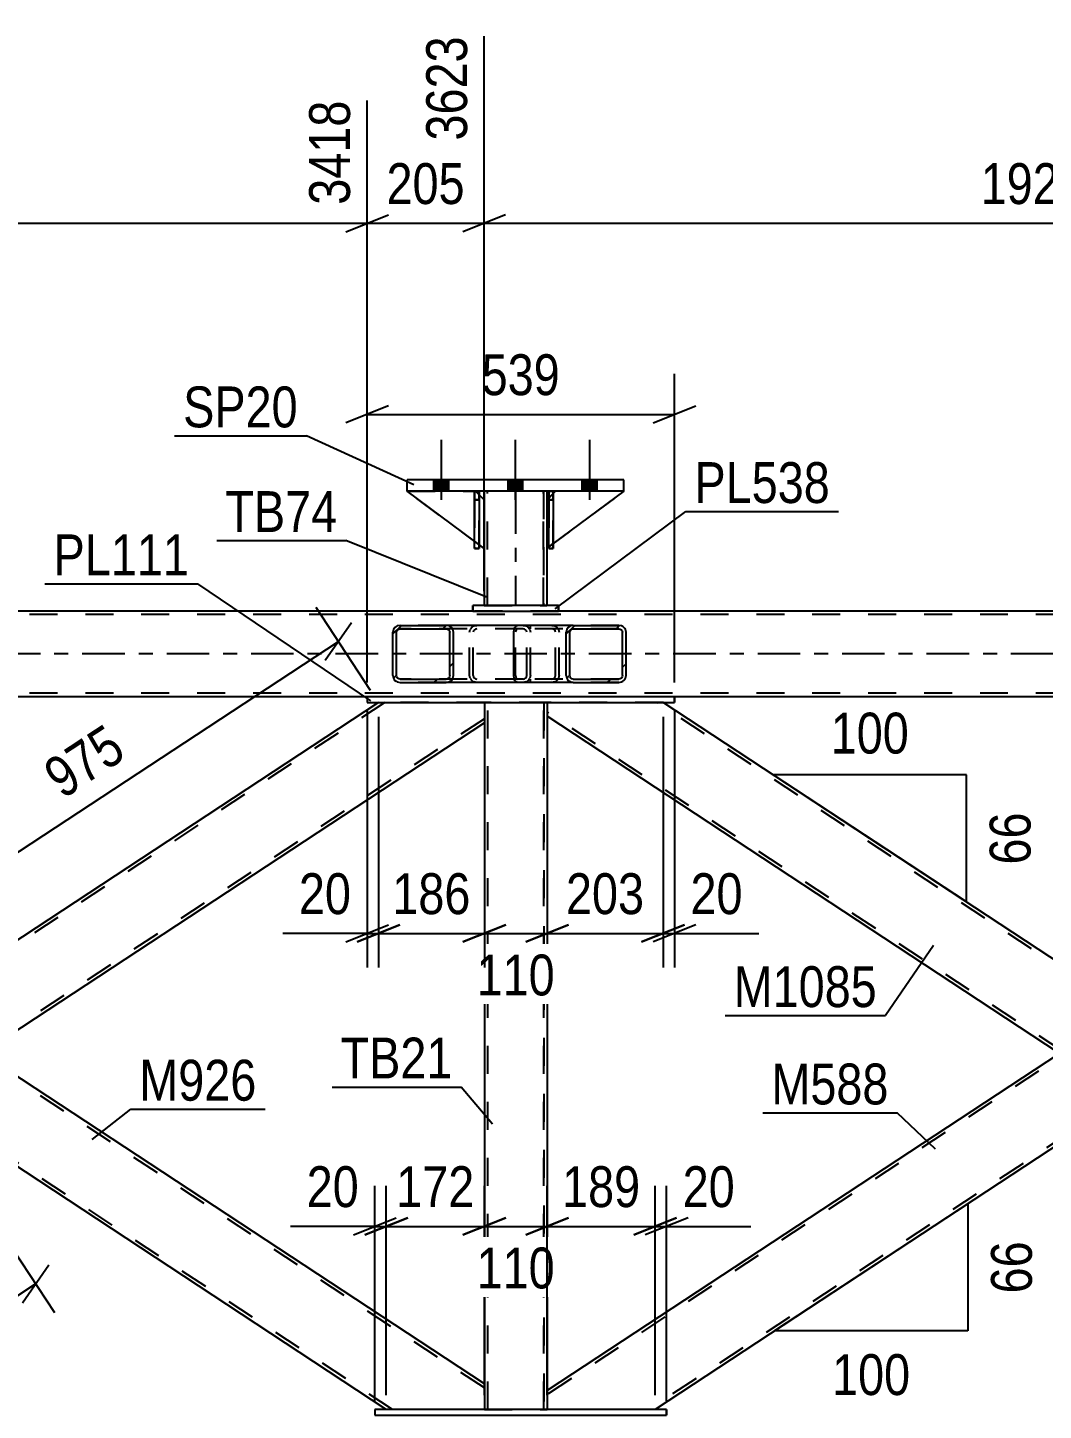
# Model space of a CAD drawing. Header units: millimetres. Extents: x -777 to 412, y -850 to -9.
# Drawn here: x -571 to -499.8, y -535.2 to -438.3 of the extents above; entities that cross this region are included whole.
import ezdxf

# ---------------------------------------------------------------- set-up
doc = ezdxf.new("R2010")
doc.units = ezdxf.units.MM
doc.linetypes.add('DXK_LINE_DOT2', pattern=[3.9198, 1.9599, -1.9599])
doc.linetypes.add('DXK_LINE_DOT3', pattern=[5.9187, 2.979, -0.9799, 0.9799, -0.9799])
doc.styles.add('Arial Narrow', font='ARIALN.TTF', dxfattribs={"height": 0.2})

# ---------------------------------------------------------------- blocks, each defined once
blk = doc.blocks.new('Part-570390744-5904 - 5775')
at = {"color": 7, "linetype": 'DXK_LINE_DOT2'}
for p, q in [((-545.98, -485.555), (-621.323, -535.114)), ((-538.997, -485.555), (-546.417, -485.555)), ((-538.997, -486.42), (-538.997, -486.994)), ((-538.997, -486.707), (-612.589, -535.114))]:
    blk.add_line(p, q, dxfattribs=at)
at = {"color": 2, "linetype": 'Continuous'}
for p, q in [((-546.417, -485.555), (-579.011, -506.995)), ((-538.997, -485.555), (-538.997, -486.916)), ((-538.997, -486.994), (-574.207, -510.155))]:
    blk.add_line(p, q, dxfattribs=at)
blk = doc.blocks.new('Part-570390744-5932 - 5775')
at = {"color": 7, "linetype": 'DXK_LINE_DOT2'}
for p, q in [((-460.846, -485.555), (-534.597, -534.067)), ((-452.112, -485.555), (-527.454, -535.114)), ((-534.597, -533.823), (-534.597, -533.78)), ((-534.597, -533.823), (-534.597, -533.857)), ((-534.597, -533.857), (-534.597, -533.823)), ((-527.018, -535.114), (-534.597, -535.114))]:
    blk.add_line(p, q, dxfattribs=at)
at = {"color": 2, "linetype": 'Continuous'}
for p, q in [((-498.681, -510.155), (-534.597, -533.78)), ((-493.877, -513.315), (-527.018, -535.114)), ((-534.597, -533.857), (-534.597, -535.114))]:
    blk.add_line(p, q, dxfattribs=at)
blk = doc.blocks.new('Part-570390744-5909 - 5775')
at = {"color": 2, "linetype": 'Continuous'}
for p, q in [((-574.207, -510.155), (-579.011, -513.315)), ((-538.997, -533.316), (-574.207, -510.155)), ((-545.871, -535.114), (-579.011, -513.315)), ((-538.997, -533.394), (-538.997, -535.114))]:
    blk.add_line(p, q, dxfattribs=at)
at = {"color": 7, "linetype": 'DXK_LINE_DOT2'}
for p, q in [((-574.241, -510.177), (-574.644, -510.442)), ((-574.644, -510.442), (-574.644, -510.442)), ((-574.644, -510.442), (-574.644, -510.442)), ((-538.997, -533.603), (-574.426, -510.299)), ((-578.793, -513.171), (-578.776, -513.161)), ((-545.434, -535.114), (-578.793, -513.171)), ((-578.575, -513.028), (-578.575, -513.028)), ((-538.997, -533.316), (-538.997, -533.394)), ((-538.997, -533.671), (-538.997, -533.603)), ((-538.997, -535.114), (-545.871, -535.114))]:
    blk.add_line(p, q, dxfattribs=at)
blk = doc.blocks.new('Part-570390744-5851 - 5775')
at = {"linetype": 'Continuous'}
h = blk.add_hatch(dxfattribs=at)
h.set_pattern_fill('', scale=0.7, style=0, pattern_type=0)
h.set_pattern_definition([(45, (-545.375, -483.859), (-1.57154, 1.57154), [])])
h.paths.add_polyline_path([(-545.414, -483.675), (-545.375, -483.859), (-545.264, -484.015), (-545.098, -484.119), (-544.903, -484.155), (-541.668, -484.155), (-541.472, -484.119), (-541.307, -484.015), (-541.196, -483.859), (-541.157, -483.675), (-541.157, -480.635), (-541.196, -480.452), (-541.307, -480.296), (-541.472, -480.192), (-541.668, -480.155), (-544.903, -480.155), (-545.098, -480.192), (-545.264, -480.296), (-545.375, -480.452), (-545.414, -480.635)])
h.paths.add_polyline_path([(-545.139, -480.544), (-545.084, -480.466), (-545.001, -480.414), (-544.903, -480.395), (-541.668, -480.395), (-541.57, -480.414), (-541.487, -480.466), (-541.432, -480.544), (-541.412, -480.635), (-541.412, -483.675), (-541.432, -483.767), (-541.487, -483.845), (-541.57, -483.897), (-541.668, -483.915), (-544.903, -483.915), (-545.001, -483.897), (-545.084, -483.845), (-545.139, -483.767), (-545.158, -483.675), (-545.158, -480.635)])
at = {"color": 2, "linetype": 'Continuous'}
for p, q in [((-545.375, -480.452), (-545.414, -480.635)), ((-545.414, -483.675), (-545.414, -480.635)), ((-545.158, -480.635), (-545.139, -480.544)), ((-545.158, -483.675), (-545.158, -480.635)), ((-545.139, -480.544), (-545.084, -480.466)), ((-544.903, -480.155), (-545.098, -480.192)), ((-545.084, -480.466), (-545.001, -480.414)), ((-545.001, -480.414), (-544.903, -480.395)), ((-544.903, -480.155), (-541.668, -480.155)), ((-544.903, -480.395), (-541.668, -480.395)), ((-536.669, -480.155), (-541.668, -480.155)), ((-541.472, -480.192), (-541.668, -480.155)), ((-541.668, -480.395), (-541.57, -480.414)), ((-541.57, -480.414), (-541.487, -480.466)), ((-541.487, -480.466), (-541.432, -480.544)), ((-541.432, -480.544), (-541.412, -480.635)), ((-541.412, -483.675), (-541.412, -480.635)), ((-541.157, -480.635), (-541.196, -480.452)), ((-541.157, -483.675), (-541.157, -480.635)), ((-545.414, -483.675), (-545.375, -483.859)), ((-545.139, -483.767), (-545.158, -483.675)), ((-545.084, -483.845), (-545.139, -483.767)), ((-545.098, -484.119), (-544.903, -484.155)), ((-545.001, -483.897), (-545.084, -483.845)), ((-544.903, -483.915), (-545.001, -483.897)), ((-544.903, -483.915), (-541.668, -483.915)), ((-544.903, -484.155), (-541.668, -484.155)), ((-541.57, -483.897), (-541.668, -483.915)), ((-541.668, -484.155), (-541.472, -484.119)), ((-536.669, -484.155), (-541.668, -484.155)), ((-541.487, -483.845), (-541.57, -483.897)), ((-541.432, -483.767), (-541.487, -483.845)), ((-541.412, -483.675), (-541.432, -483.767)), ((-541.196, -483.859), (-541.157, -483.675))]:
    blk.add_line(p, q, dxfattribs=at)
at = {"color": 7, "linetype": 'DXK_LINE_DOT2'}
for p, q in [((-541.668, -480.155), (-544.903, -480.155)), ((-536.282, -480.395), (-544.903, -480.395)), ((-540.028, -480.635), (-539.989, -480.452)), ((-540.028, -483.675), (-540.028, -480.635)), ((-539.753, -480.544), (-539.773, -480.635)), ((-539.773, -483.675), (-539.773, -480.635)), ((-539.698, -480.466), (-539.753, -480.544)), ((-539.713, -480.192), (-539.517, -480.155)), ((-539.615, -480.414), (-539.698, -480.466)), ((-539.517, -480.395), (-539.615, -480.414)), ((-536.282, -480.155), (-536.669, -480.155)), ((-536.282, -480.155), (-536.087, -480.192)), ((-536.184, -480.414), (-536.282, -480.395)), ((-536.102, -480.466), (-536.184, -480.414)), ((-536.046, -480.544), (-536.102, -480.466)), ((-536.027, -480.635), (-536.046, -480.544)), ((-536.027, -483.675), (-536.027, -480.635)), ((-535.81, -480.452), (-535.771, -480.635)), ((-535.771, -483.675), (-535.771, -480.635)), ((-536.282, -483.915), (-544.903, -483.915)), ((-541.668, -484.155), (-544.903, -484.155)), ((-539.989, -483.859), (-540.028, -483.675)), ((-539.773, -483.675), (-539.753, -483.767)), ((-539.753, -483.767), (-539.698, -483.845)), ((-539.517, -484.155), (-539.713, -484.119)), ((-539.698, -483.845), (-539.676, -483.859)), ((-539.676, -483.859), (-539.615, -483.897)), ((-539.615, -483.897), (-539.517, -483.915)), ((-536.282, -484.155), (-536.669, -484.155)), ((-536.282, -483.915), (-536.184, -483.897)), ((-536.087, -484.119), (-536.282, -484.155)), ((-536.184, -483.897), (-536.102, -483.845)), ((-536.102, -483.845), (-536.046, -483.767)), ((-536.046, -483.767), (-536.027, -483.675)), ((-535.771, -483.675), (-535.81, -483.859))]:
    blk.add_line(p, q, dxfattribs=at)
at = {"color": 2, "linetype": 'Continuous'}
for centre, start, end in [((-544.923, -480.656), 110.75831, 155.68003), ((-541.648, -480.656), 24.31997, 69.24169), ((-544.923, -483.655), 204.31997, 249.24169), ((-541.648, -483.655), 290.75831, 335.68003)]:
    blk.add_arc(centre, 0.496, start, end, dxfattribs=at)
at = {"color": 7, "linetype": 'DXK_LINE_DOT2'}
for centre, start, end in [((-539.537, -480.656), 110.75831, 155.68004), ((-536.263, -480.656), 24.31996, 69.24169), ((-539.537, -483.655), 204.31996, 249.24169), ((-536.263, -483.655), 290.75831, 335.68004)]:
    blk.add_arc(centre, 0.496, start, end, dxfattribs=at)
blk = doc.blocks.new('Part-570390744-5919 - 5775')
at = {"color": 7, "linetype": 'DXK_LINE_DOT2'}
for p, q in [((-534.597, -485.555), (-538.997, -485.555)), ((-538.997, -485.555), (-538.997, -486.916)), ((-538.997, -485.555), (-538.997, -535.114)), ((-538.757, -535.114), (-538.757, -485.555)), ((-538.757, -535.114), (-538.757, -485.555)), ((-534.837, -535.114), (-534.837, -485.555)), ((-534.837, -485.555), (-534.837, -535.114)), ((-534.597, -485.555), (-534.597, -486.453)), ((-534.597, -485.555), (-534.597, -535.114)), ((-538.997, -533.394), (-538.997, -535.114)), ((-534.597, -533.857), (-534.597, -535.114)), ((-538.997, -535.114), (-534.597, -535.114))]:
    blk.add_line(p, q, dxfattribs=at)
at = {"color": 2, "linetype": 'Continuous'}
for p, q in [((-534.597, -486.453), (-534.597, -533.857)), ((-538.997, -486.916), (-538.997, -533.394))]:
    blk.add_line(p, q, dxfattribs=at)
blk = doc.blocks.new('Part-570390744-6001 - 5775')
at = {"linetype": 'Continuous'}
h = blk.add_hatch(dxfattribs=at)
h.set_pattern_fill('', scale=0.7, style=0, pattern_type=0)
h.set_pattern_definition([(45, (-533.2242, -483.859), (-1.57154, 1.57154), [])])
h.paths.add_polyline_path([(-533.263, -483.675), (-533.224, -483.859), (-533.115, -484.015), (-532.952, -484.119), (-532.759, -484.155), (-529.57, -484.155), (-529.377, -484.119), (-529.214, -484.015), (-529.105, -483.859), (-529.066, -483.675), (-529.066, -480.635), (-529.105, -480.452), (-529.214, -480.296), (-529.377, -480.192), (-529.57, -480.155), (-532.759, -480.155), (-532.952, -480.192), (-533.115, -480.296), (-533.224, -480.452), (-533.263, -480.635)])
h.paths.add_polyline_path([(-532.992, -480.544), (-532.937, -480.466), (-532.855, -480.414), (-532.759, -480.395), (-529.57, -480.395), (-529.473, -480.414), (-529.392, -480.466), (-529.337, -480.544), (-529.318, -480.635), (-529.318, -483.675), (-529.337, -483.767), (-529.392, -483.845), (-529.473, -483.897), (-529.57, -483.915), (-532.759, -483.915), (-532.855, -483.897), (-532.937, -483.845), (-532.992, -483.767), (-533.011, -483.675), (-533.011, -480.635)])
at = {"color": 2, "linetype": 'Continuous'}
for p, q in [((-536.938, -480.635), (-536.918, -480.452)), ((-536.938, -483.675), (-536.938, -480.635)), ((-536.918, -480.452), (-536.859, -480.296)), ((-536.859, -480.296), (-536.772, -480.192)), ((-536.772, -480.192), (-536.669, -480.155)), ((-532.759, -480.155), (-536.669, -480.155)), ((-533.224, -480.452), (-533.263, -480.635)), ((-533.263, -483.675), (-533.263, -480.635)), ((-533.011, -480.635), (-532.992, -480.544)), ((-533.011, -483.675), (-533.011, -480.635)), ((-532.992, -480.544), (-532.937, -480.466)), ((-532.759, -480.155), (-532.952, -480.192)), ((-532.937, -480.466), (-532.855, -480.414)), ((-532.855, -480.414), (-532.759, -480.395)), ((-532.759, -480.155), (-529.57, -480.155)), ((-532.759, -480.395), (-529.57, -480.395)), ((-529.377, -480.192), (-529.57, -480.155)), ((-529.57, -480.395), (-529.473, -480.414)), ((-529.473, -480.414), (-529.392, -480.466)), ((-529.392, -480.466), (-529.337, -480.544)), ((-529.337, -480.544), (-529.318, -480.635)), ((-529.318, -483.675), (-529.318, -480.635)), ((-529.066, -480.635), (-529.105, -480.452)), ((-529.066, -483.675), (-529.066, -480.635)), ((-536.918, -483.859), (-536.938, -483.675)), ((-536.859, -484.015), (-536.918, -483.859)), ((-536.772, -484.119), (-536.859, -484.015)), ((-536.669, -484.155), (-536.772, -484.119)), ((-532.759, -484.155), (-536.669, -484.155)), ((-533.263, -483.675), (-533.224, -483.859)), ((-532.992, -483.767), (-533.011, -483.675)), ((-532.937, -483.845), (-532.992, -483.767)), ((-532.952, -484.119), (-532.759, -484.155)), ((-532.855, -483.897), (-532.937, -483.845)), ((-532.759, -483.915), (-532.855, -483.897)), ((-532.759, -483.915), (-529.57, -483.915)), ((-532.759, -484.155), (-529.57, -484.155)), ((-529.473, -483.897), (-529.57, -483.915)), ((-529.57, -484.155), (-529.377, -484.119)), ((-529.392, -483.845), (-529.473, -483.897)), ((-529.337, -483.767), (-529.392, -483.845)), ((-529.318, -483.675), (-529.337, -483.767)), ((-529.105, -483.859), (-529.066, -483.675))]:
    blk.add_line(p, q, dxfattribs=at)
at = {"color": 7, "linetype": 'DXK_LINE_DOT2'}
for p, q in [((-536.793, -480.544), (-536.804, -480.635)), ((-536.804, -483.675), (-536.804, -480.635)), ((-536.764, -480.466), (-536.793, -480.544)), ((-536.721, -480.414), (-536.764, -480.466)), ((-536.669, -480.395), (-536.721, -480.414)), ((-529.57, -480.395), (-536.669, -480.395)), ((-535.771, -480.395), (-535.771, -480.155)), ((-534.262, -480.155), (-534.069, -480.192)), ((-534.166, -480.414), (-534.262, -480.395)), ((-534.084, -480.466), (-534.166, -480.414)), ((-534.029, -480.544), (-534.084, -480.466)), ((-534.01, -480.635), (-534.029, -480.544)), ((-534.01, -483.675), (-534.01, -480.635)), ((-533.797, -480.452), (-533.758, -480.635)), ((-533.758, -483.675), (-533.758, -480.635)), ((-529.57, -480.155), (-532.759, -480.155)), ((-536.804, -483.675), (-536.793, -483.767)), ((-536.793, -483.767), (-536.764, -483.845)), ((-536.764, -483.845), (-536.721, -483.897)), ((-536.721, -483.897), (-536.669, -483.915)), ((-529.57, -483.915), (-536.669, -483.915)), ((-535.771, -484.155), (-535.771, -483.915)), ((-534.262, -483.915), (-534.166, -483.897)), ((-534.069, -484.119), (-534.262, -484.155)), ((-534.166, -483.897), (-534.084, -483.845)), ((-534.084, -483.845), (-534.029, -483.767)), ((-534.029, -483.767), (-534.01, -483.675)), ((-533.758, -483.675), (-533.797, -483.859)), ((-529.57, -484.155), (-532.759, -484.155))]:
    blk.add_line(p, q, dxfattribs=at)
for centre, start, end in [((-534.247, -480.651), 23.89513, 68.84868), ((-534.247, -483.66), 291.15132, 336.10487)]:
    blk.add_arc(centre, 0.492, start, end, dxfattribs=at)
at = {"color": 2, "linetype": 'Continuous'}
for centre, start, end in [((-532.774, -480.651), 111.15133, 156.10487), ((-529.555, -480.651), 23.89513, 68.84867), ((-532.774, -483.66), 203.89513, 248.84867), ((-529.555, -483.66), 291.15133, 336.10487)]:
    blk.add_arc(centre, 0.492, start, end, dxfattribs=at)
blk = doc.blocks.new('Part-570390744-6195 - 5775')
at = {"color": 2, "linetype": 'Continuous'}
for p, q in [((-544.408, -470.755), (-544.408, -469.955)), ((-529.208, -469.955), (-544.408, -469.955)), ((-529.208, -470.755), (-529.208, -469.955)), ((-529.208, -470.755), (-544.408, -470.755))]:
    blk.add_line(p, q, dxfattribs=at)
at = {"color": 7, "linetype": 'DXK_LINE_DOT2'}
for p, q in [((-544.408, -470.755), (-544.408, -469.955)), ((-529.208, -470.755), (-529.208, -469.955))]:
    blk.add_line(p, q, dxfattribs=at)
blk = doc.blocks.new('Part-570390744-6034 - 5775')
at = {"color": 7, "linetype": 'DXK_LINE_DOT2'}
for p, q in [((-90.708, -479.395), (-683.926, -479.395)), ((-533.808, -479.155), (-539.808, -479.155)), ((-90.708, -484.915), (-683.926, -484.915)), ((-525.671, -485.155), (-547.217, -485.155))]:
    blk.add_line(p, q, dxfattribs=at)
at = {"color": 2, "linetype": 'Continuous'}
for p, q in [((-539.808, -479.155), (-679.926, -479.155)), ((-369.54, -479.155), (-533.808, -479.155)), ((-547.217, -485.155), (-610.806, -485.155)), ((-462.083, -485.155), (-525.671, -485.155))]:
    blk.add_line(p, q, dxfattribs=at)
at = {"color": 7, "linetype": 'DXK_LINE_DOT3'}
blk.add_line((-90.708, -482.155), (-683.926, -482.155), dxfattribs=at)
blk = doc.blocks.new('Part-570390744-6076 - 5775')
at = {"color": 2, "linetype": 'Continuous'}
for p, q in [((-547.217, -485.155), (-547.217, -485.555)), ((-525.671, -485.155), (-547.217, -485.155)), ((-547.217, -485.555), (-525.671, -485.555)), ((-525.671, -485.155), (-525.671, -485.555)), ((-525.671, -485.155), (-525.671, -485.155)), ((-525.671, -485.555), (-525.671, -485.555))]:
    blk.add_line(p, q, dxfattribs=at)
at = {"color": 7, "linetype": 'DXK_LINE_DOT2'}
for p, q in [((-547.217, -485.155), (-547.217, -485.555)), ((-525.671, -485.555), (-525.671, -485.155)), ((-525.671, -485.155), (-525.671, -485.155)), ((-525.671, -485.555), (-525.671, -485.555))]:
    blk.add_line(p, q, dxfattribs=at)
blk = doc.blocks.new('Part-570390744-6094 - 5775')
at = {"color": 2, "linetype": 'Continuous'}
for p, q in [((-534.597, -485.555), (-534.597, -486.453)), ((-493.877, -506.995), (-526.471, -485.555)), ((-498.681, -510.155), (-534.597, -486.531)), ((-494.147, -507.173), (-498.681, -510.155)), ((-493.91, -507.017), (-494.147, -507.173)), ((-493.877, -506.995), (-493.91, -507.017))]:
    blk.add_line(p, q, dxfattribs=at)
at = {"color": 7, "linetype": 'DXK_LINE_DOT2'}
for p, q in [((-526.471, -485.555), (-534.597, -485.555)), ((-494.096, -507.139), (-526.908, -485.555)), ((-498.463, -510.012), (-534.597, -486.243)), ((-534.597, -486.453), (-534.597, -486.487)), ((-534.597, -486.453), (-534.597, -486.487)), ((-534.597, -486.487), (-534.597, -486.531)), ((-494.314, -507.282), (-494.314, -507.282)), ((-494.314, -507.282), (-494.314, -507.282)), ((-494.147, -507.173), (-494.005, -507.079))]:
    blk.add_line(p, q, dxfattribs=at)
blk = doc.blocks.new('Part-570390744-6123 - 5775')
at = {"color": 2, "linetype": 'Continuous'}
for p, q in [((-546.671, -535.114), (-546.671, -535.514)), ((-526.218, -535.114), (-546.671, -535.114)), ((-546.671, -535.514), (-526.218, -535.514)), ((-526.218, -535.114), (-526.218, -535.514)), ((-526.218, -535.114), (-526.218, -535.114)), ((-526.218, -535.514), (-526.218, -535.514))]:
    blk.add_line(p, q, dxfattribs=at)
at = {"color": 7, "linetype": 'DXK_LINE_DOT2'}
for p, q in [((-546.671, -535.114), (-546.671, -535.514)), ((-526.218, -535.514), (-526.218, -535.114)), ((-526.218, -535.114), (-526.218, -535.114)), ((-526.218, -535.514), (-526.218, -535.514))]:
    blk.add_line(p, q, dxfattribs=at)
blk = doc.blocks.new('Part-570390744-6124 - 5775')
at = {"color": 7, "linetype": 'DXK_LINE_DOT2'}
for p, q in [((-534.608, -471.355), (-534.008, -470.755)), ((-534.162, -470.909), (-534.482, -471.229)), ((-529.208, -470.755), (-534.008, -470.755)), ((-534.608, -471.355), (-534.608, -474.755)), ((-534.608, -474.755), (-534.162, -474.424))]:
    blk.add_line(p, q, dxfattribs=at)
at = {"color": 2, "linetype": 'Continuous'}
for p, q in [((-534.008, -470.755), (-534.162, -470.909)), ((-529.208, -470.755), (-534.162, -474.424)), ((-534.482, -471.229), (-534.608, -471.355)), ((-534.608, -471.355), (-534.608, -474.755)), ((-534.608, -471.355), (-534.608, -471.355)), ((-534.482, -474.662), (-534.608, -474.755))]:
    blk.add_line(p, q, dxfattribs=at)
blk = doc.blocks.new('Part-570390744-6125 - 5775')
at = {"color": 7, "linetype": 'DXK_LINE_DOT2'}
for p, q in [((-539.009, -474.755), (-544.408, -470.755)), ((-544.408, -470.755), (-539.609, -470.755)), ((-539.609, -470.755), (-539.009, -471.355)), ((-539.009, -471.355), (-539.009, -474.755))]:
    blk.add_line(p, q, dxfattribs=at)
blk = doc.blocks.new('Part-570390744-6126 - 5775')
at = {"color": 2, "linetype": 'Continuous'}
for p, q in [((-539.682, -474.256), (-544.408, -470.755)), ((-539.009, -471.355), (-539.362, -471.001)), ((-539.009, -471.355), (-539.009, -474.755)), ((-539.009, -474.755), (-539.362, -474.493))]:
    blk.add_line(p, q, dxfattribs=at)
at = {"color": 7, "linetype": 'DXK_LINE_DOT2'}
for p, q in [((-539.609, -470.755), (-544.408, -470.755)), ((-539.362, -471.001), (-539.609, -470.755)), ((-539.362, -474.493), (-539.682, -474.256))]:
    blk.add_line(p, q, dxfattribs=at)
blk = doc.blocks.new('Part-570390744-6135 - 5775')
at = {"color": 2, "linetype": 'Continuous'}
for p, q in [((-534.162, -470.755), (-534.482, -470.755)), ((-534.482, -474.755), (-534.482, -470.755)), ((-534.162, -470.755), (-534.162, -470.755)), ((-534.162, -470.755), (-534.162, -474.755)), ((-534.162, -474.755), (-534.482, -474.755))]:
    blk.add_line(p, q, dxfattribs=at)
at = {"color": 7, "linetype": 'DXK_LINE_DOT2'}
for p, q in [((-534.482, -470.755), (-534.482, -471.355)), ((-534.162, -471.355), (-534.162, -470.755)), ((-534.162, -471.355), (-534.482, -471.355)), ((-534.482, -471.355), (-534.482, -474.755)), ((-534.162, -474.755), (-534.162, -471.355))]:
    blk.add_line(p, q, dxfattribs=at)
blk = doc.blocks.new('Part-570390744-6136 - 5775')
at = {"color": 2, "linetype": 'Continuous'}
for p, q in [((-539.362, -470.755), (-539.682, -470.755)), ((-539.682, -474.755), (-539.682, -470.755)), ((-539.362, -470.755), (-539.362, -470.755)), ((-539.362, -470.755), (-539.362, -474.755)), ((-539.362, -474.755), (-539.682, -474.755))]:
    blk.add_line(p, q, dxfattribs=at)
at = {"color": 7, "linetype": 'DXK_LINE_DOT2'}
for p, q in [((-539.682, -470.755), (-539.682, -471.355)), ((-539.362, -471.355), (-539.362, -470.755)), ((-539.362, -471.355), (-539.682, -471.355)), ((-539.682, -471.355), (-539.682, -474.755)), ((-539.362, -474.755), (-539.362, -471.355))]:
    blk.add_line(p, q, dxfattribs=at)
blk = doc.blocks.new('Part-570390744-6137 - 5775')
at = {"color": 7, "linetype": 'DXK_LINE_DOT2'}
for p, q in [((-534.008, -470.755), (-534.608, -471.355)), ((-534.608, -474.755), (-529.208, -470.755)), ((-534.608, -471.355), (-534.008, -470.755)), ((-529.208, -470.755), (-534.008, -470.755)), ((-534.608, -471.355), (-534.608, -474.755)), ((-534.608, -471.355), (-534.608, -471.355)), ((-534.608, -471.355), (-534.608, -474.755))]:
    blk.add_line(p, q, dxfattribs=at)
blk = doc.blocks.new('Part-570390744-6183 - 5775')
at = {"color": 2, "linetype": 'Continuous'}
for p, q in [((-539.008, -470.755), (-539.008, -471.355)), ((-534.608, -470.755), (-534.608, -471.355)), ((-539.008, -474.755), (-539.008, -478.755)), ((-534.608, -474.755), (-534.608, -478.755))]:
    blk.add_line(p, q, dxfattribs=at)
at = {"color": 7, "linetype": 'DXK_LINE_DOT2'}
for p, q in [((-534.608, -470.755), (-539.008, -470.755)), ((-539.008, -470.755), (-539.008, -478.755)), ((-538.768, -478.755), (-538.768, -470.755)), ((-538.768, -478.755), (-538.768, -470.755)), ((-534.848, -478.755), (-534.848, -470.755)), ((-534.848, -470.755), (-534.848, -478.755)), ((-534.608, -470.755), (-534.608, -478.755)), ((-539.008, -471.355), (-539.008, -474.755)), ((-534.608, -471.355), (-534.608, -474.755)), ((-539.008, -478.755), (-534.608, -478.755))]:
    blk.add_line(p, q, dxfattribs=at)
at = {"color": 7, "linetype": 'DXK_LINE_DOT3'}
blk.add_line((-536.808, -470.755), (-536.808, -478.755), dxfattribs=at)
blk = doc.blocks.new('Part-570390744-6210 - 5775')
at = {"color": 2, "linetype": 'Continuous'}
for p, q in [((-539.808, -479.155), (-539.808, -478.755)), ((-539.808, -478.755), (-539.808, -478.755)), ((-533.808, -478.755), (-539.808, -478.755)), ((-533.808, -478.755), (-533.808, -479.155)), ((-539.808, -479.155), (-539.808, -479.155)), ((-539.808, -479.155), (-533.808, -479.155))]:
    blk.add_line(p, q, dxfattribs=at)
at = {"color": 7, "linetype": 'DXK_LINE_DOT2'}
for p, q in [((-539.808, -478.755), (-539.808, -479.155)), ((-533.808, -478.755), (-533.808, -478.755)), ((-533.808, -479.155), (-533.808, -478.755)), ((-533.808, -479.155), (-533.808, -479.155))]:
    blk.add_line(p, q, dxfattribs=at)
blk = doc.blocks.new('Part-570390744-6211 - 5775')
at = {"color": 7, "linetype": 'DXK_LINE_DOT2'}
for p, q in [((-534.482, -471.355), (-534.482, -470.755)), ((-534.482, -470.755), (-534.482, -470.755)), ((-534.482, -470.755), (-534.482, -474.755)), ((-534.482, -470.755), (-534.162, -470.755)), ((-534.162, -470.755), (-534.162, -471.355)), ((-534.162, -474.755), (-534.162, -470.755)), ((-534.482, -474.755), (-534.482, -471.355)), ((-534.482, -471.355), (-534.162, -471.355)), ((-534.162, -471.355), (-534.162, -474.755)), ((-534.482, -474.755), (-534.162, -474.755))]:
    blk.add_line(p, q, dxfattribs=at)
blk = doc.blocks.new('Part-570390744-6212 - 5775')
at = {"color": 7, "linetype": 'DXK_LINE_DOT2'}
for p, q in [((-539.682, -471.355), (-539.682, -470.755)), ((-539.682, -470.755), (-539.682, -470.755)), ((-539.682, -470.755), (-539.682, -474.755)), ((-539.682, -470.755), (-539.362, -470.755)), ((-539.362, -470.755), (-539.362, -471.355)), ((-539.362, -474.755), (-539.362, -470.755)), ((-539.682, -474.755), (-539.682, -471.355)), ((-539.682, -471.355), (-539.362, -471.355)), ((-539.362, -471.355), (-539.362, -474.755)), ((-539.682, -474.755), (-539.362, -474.755))]:
    blk.add_line(p, q, dxfattribs=at)
blk = doc.blocks.new('Bolt-570390744-6342 - 5775')
at = {"linetype": 'Continuous'}
for points in [[(-542.528, -470.755), (-541.488, -470.755), (-541.488, -469.955), (-542.528, -469.955)], [(-542.528, -470.755), (-541.488, -470.755), (-541.488, -469.955), (-542.528, -469.955)], [(-542.528, -470.755), (-541.488, -470.755), (-541.488, -469.955), (-542.528, -469.955)], [(-537.328, -470.755), (-536.288, -470.755), (-536.288, -469.955), (-537.328, -469.955)], [(-537.328, -470.755), (-536.288, -470.755), (-536.288, -469.955), (-537.328, -469.955)], [(-532.128, -470.755), (-531.088, -470.755), (-531.088, -469.955), (-532.128, -469.955)], [(-532.128, -470.755), (-531.088, -470.755), (-531.088, -469.955), (-532.128, -469.955)], [(-532.128, -470.755), (-531.088, -470.755), (-531.088, -469.955), (-532.128, -469.955)]]:
    blk.add_hatch(color=1, dxfattribs=at).paths.add_polyline_path(points)
at = {"color": 1, "linetype": 'Continuous'}
for p, q in [((-542.008, -471.355), (-542.008, -467.155)), ((-542.008, -471.355), (-542.008, -467.155)), ((-542.008, -471.355), (-542.008, -467.155)), ((-536.808, -471.355), (-536.808, -467.155)), ((-536.808, -471.355), (-536.808, -467.155)), ((-531.608, -471.355), (-531.608, -467.155)), ((-531.608, -471.355), (-531.608, -467.155)), ((-531.608, -471.355), (-531.608, -467.155)), ((-542.528, -470.755), (-542.528, -469.955)), ((-542.528, -470.755), (-542.528, -469.955)), ((-542.528, -470.755), (-542.528, -469.955)), ((-541.488, -470.755), (-541.488, -469.955)), ((-541.488, -470.755), (-541.488, -469.955)), ((-541.488, -470.755), (-541.488, -469.955)), ((-537.328, -470.755), (-537.328, -469.955)), ((-537.328, -470.755), (-537.328, -469.955)), ((-536.288, -470.755), (-536.288, -469.955)), ((-536.288, -470.755), (-536.288, -469.955)), ((-532.128, -470.755), (-532.128, -469.955)), ((-532.128, -470.755), (-532.128, -469.955)), ((-532.128, -470.755), (-532.128, -469.955)), ((-531.088, -470.755), (-531.088, -469.955)), ((-531.088, -470.755), (-531.088, -469.955)), ((-531.088, -470.755), (-531.088, -469.955))]:
    blk.add_line(p, q, dxfattribs=at)
blk = doc.blocks.new('StraightDimension-570390744-7182 - 5775')
at = {"color": 7, "linetype": 'Continuous'}
for p, q in [((-534.597, -486.555), (-534.597, -504.145)), ((-526.471, -486.555), (-526.471, -504.145)), ((-536.097, -502.345), (-533.097, -501.145)), ((-534.597, -501.745), (-526.471, -501.745)), ((-524.971, -501.145), (-527.971, -502.345))]:
    blk.add_line(p, q, dxfattribs=at)
at = {"color": 0}
blk.add_wipeout([(-527.192, -500.995), (-527.192, -496.795), (-533.876, -496.795), (-533.876, -500.995)], dxfattribs=at)
at = {"color": 3, "style": 'Arial Narrow'}
blk.add_text('203', height=2.8633, dxfattribs=at).set_placement((-533.276, -500.395))
blk = doc.blocks.new('StraightDimension-570390744-7084 - 5775')
at = {"color": 7, "linetype": 'Continuous'}
for p, q in [((-546.671, -534.514), (-546.671, -519.433)), ((-545.871, -534.114), (-545.871, -519.433)), ((-546.671, -522.283), (-552.577, -522.283)), ((-546.671, -522.283), (-552.577, -522.283)), ((-548.171, -522.883), (-545.171, -521.683)), ((-544.371, -521.683), (-547.371, -522.883)), ((-546.671, -522.283), (-545.871, -522.283))]:
    blk.add_line(p, q, dxfattribs=at)
at = {"color": 0}
blk.add_wipeout([(-547.196, -521.533), (-547.196, -517.333), (-552.052, -517.333), (-552.052, -521.533)], dxfattribs=at)
at = {"color": 3, "style": 'Arial Narrow'}
blk.add_text('20', height=2.8633, dxfattribs=at).set_placement((-551.452, -520.933))
blk = doc.blocks.new('StraightDimension-570390744-7050 - 5775')
at = {"color": 7, "linetype": 'Continuous'}
for p, q in [((-545.871, -534.114), (-545.871, -519.433)), ((-538.997, -534.114), (-538.997, -519.433)), ((-547.371, -522.883), (-544.371, -521.683)), ((-545.871, -522.283), (-538.997, -522.283)), ((-537.497, -521.683), (-540.497, -522.883))]:
    blk.add_line(p, q, dxfattribs=at)
at = {"color": 0}
blk.add_wipeout([(-539.091, -521.533), (-539.091, -517.333), (-545.776, -517.333), (-545.776, -521.533)], dxfattribs=at)
at = {"color": 3, "style": 'Arial Narrow'}
blk.add_text('172', height=2.8633, dxfattribs=at).set_placement((-545.176, -520.933))
blk = doc.blocks.new('StraightDimension-570390744-7058 - 5775')
at = {"color": 7, "linetype": 'Continuous'}
for p, q in [((-538.997, -534.114), (-538.997, -519.883)), ((-534.597, -534.114), (-534.597, -519.883)), ((-540.497, -522.883), (-537.497, -521.683)), ((-538.997, -522.283), (-534.597, -522.283)), ((-533.097, -521.683), (-536.097, -522.883))]:
    blk.add_line(p, q, dxfattribs=at)
at = {"color": 0}
blk.add_wipeout([(-533.454, -527.233), (-533.454, -523.033), (-540.139, -523.033), (-540.139, -527.233)], dxfattribs=at)
at = {"color": 3, "style": 'Arial Narrow'}
blk.add_text('110', height=2.8633, dxfattribs=at).set_placement((-539.539, -526.633))
blk = doc.blocks.new('StraightDimension-570390744-7174 - 5775')
at = {"color": 7, "linetype": 'Continuous'}
for p, q in [((-526.471, -486.555), (-526.471, -504.145)), ((-525.671, -486.155), (-525.671, -504.145)), ((-527.971, -502.345), (-524.971, -501.145)), ((-524.171, -501.145), (-527.171, -502.345)), ((-526.471, -501.745), (-525.671, -501.745)), ((-525.671, -501.745), (-519.765, -501.745)), ((-525.671, -501.745), (-519.765, -501.745))]:
    blk.add_line(p, q, dxfattribs=at)
at = {"color": 0}
blk.add_wipeout([(-520.29, -500.995), (-520.29, -496.795), (-525.146, -496.795), (-525.146, -500.995)], dxfattribs=at)
at = {"color": 3, "style": 'Arial Narrow'}
blk.add_text('20', height=2.8633, dxfattribs=at).set_placement((-524.546, -500.395))
blk = doc.blocks.new('StraightDimension-570390744-7343 - 5775')
at = {"color": 7, "linetype": 'Continuous'}
for p, q in [((-546.967, -484.72), (-550.798, -478.895)), ((-550.155, -482.602), (-548.308, -479.951)), ((-581.826, -502.716), (-549.232, -481.276)), ((-579.561, -506.16), (-583.392, -500.335)), ((-580.903, -501.39), (-582.75, -504.042))]:
    blk.add_line(p, q, dxfattribs=at)
at = {"color": 0}
blk.add_wipeout([(-563.149, -489.533), (-565.457, -486.024), (-571.042, -489.697), (-568.733, -493.206)], dxfattribs=at)
at = {"color": 3, "style": 'Arial Narrow'}
blk.add_text('975', height=2.8633, rotation=33.33468, dxfattribs=at).set_placement((-568.562, -492.375))
blk = doc.blocks.new('StraightDimension-570390744-46857 - 5775')
at = {"color": 7, "linetype": 'Continuous'}
for p, q in [((-539.008, -477.755), (-539.008, -438.855)), ((-547.217, -484.155), (-547.217, -443.355)), ((-548.717, -452.568), (-545.717, -451.368)), ((-537.508, -451.368), (-540.508, -452.568)), ((-547.217, -451.968), (-539.008, -451.968))]:
    blk.add_line(p, q, dxfattribs=at)
at = {"color": 0}
blk.add_wipeout([(-539.771, -451.218), (-539.771, -447.018), (-546.455, -447.018), (-546.455, -451.218)], dxfattribs=at)
at = {"color": 3, "style": 'Arial Narrow'}
blk.add_text('205', height=2.8633, dxfattribs=at).set_placement((-545.855, -450.618))
at = {"color": 0, "linetype": 'Continuous'}
blk.add_wipeout([(-539.608, -438.255), (-543.808, -438.255), (-543.808, -446.768), (-539.608, -446.768)], dxfattribs=at)
at = {"color": 3, "linetype": 'Continuous', "style": 'Arial Narrow'}
blk.add_text('3623', height=2.8633, rotation=90.00021, dxfattribs=at).set_placement((-540.208, -446.168))
blk = doc.blocks.new('StraightDimension-570390744-7068 - 5775')
at = {"color": 7, "linetype": 'Continuous'}
for p, q in [((-534.597, -534.114), (-534.597, -519.433)), ((-527.018, -534.114), (-527.018, -519.433)), ((-536.097, -522.883), (-533.097, -521.683)), ((-534.597, -522.283), (-527.018, -522.283)), ((-525.518, -521.683), (-528.518, -522.883))]:
    blk.add_line(p, q, dxfattribs=at)
at = {"color": 0}
blk.add_wipeout([(-527.465, -521.533), (-527.465, -517.333), (-534.149, -517.333), (-534.149, -521.533)], dxfattribs=at)
at = {"color": 3, "style": 'Arial Narrow'}
blk.add_text('189', height=2.8633, dxfattribs=at).set_placement((-533.549, -520.933))
blk = doc.blocks.new('StraightDimension-570390744-7076 - 5775')
at = {"color": 7, "linetype": 'Continuous'}
for p, q in [((-527.018, -534.114), (-527.018, -519.433)), ((-526.218, -534.514), (-526.218, -519.433)), ((-528.518, -522.883), (-525.518, -521.683)), ((-524.718, -521.683), (-527.718, -522.883)), ((-527.018, -522.283), (-526.218, -522.283)), ((-526.218, -522.283), (-520.311, -522.283)), ((-526.218, -522.283), (-520.311, -522.283))]:
    blk.add_line(p, q, dxfattribs=at)
at = {"color": 0}
blk.add_wipeout([(-520.836, -521.533), (-520.836, -517.333), (-525.693, -517.333), (-525.693, -521.533)], dxfattribs=at)
at = {"color": 3, "style": 'Arial Narrow'}
blk.add_text('20', height=2.8633, dxfattribs=at).set_placement((-525.093, -520.933))
blk = doc.blocks.new('StraightDimension-570390744-7123 - 5775')
at = {"color": 7, "linetype": 'Continuous'}
for p, q in [((-547.217, -484.155), (-547.217, -462.515)), ((-525.671, -484.155), (-525.671, -462.515)), ((-545.717, -464.765), (-548.717, -465.965)), ((-527.171, -465.965), (-524.171, -464.765)), ((-547.217, -465.365), (-525.671, -465.365))]:
    blk.add_line(p, q, dxfattribs=at)
at = {"color": 0}
blk.add_wipeout([(-533.102, -464.615), (-533.102, -460.415), (-539.786, -460.415), (-539.786, -464.615)], dxfattribs=at)
at = {"color": 3, "style": 'Arial Narrow'}
blk.add_text('539', height=2.8633, dxfattribs=at).set_placement((-539.186, -464.015))
blk = doc.blocks.new('StraightDimension-570390744-7166 - 5775')
at = {"color": 7, "linetype": 'Continuous'}
for p, q in [((-547.217, -486.155), (-547.217, -504.145)), ((-546.417, -486.555), (-546.417, -504.145)), ((-547.217, -501.745), (-553.123, -501.745)), ((-547.217, -501.745), (-553.123, -501.745)), ((-548.717, -502.345), (-545.717, -501.145)), ((-544.917, -501.145), (-547.917, -502.345)), ((-547.217, -501.745), (-546.417, -501.745))]:
    blk.add_line(p, q, dxfattribs=at)
at = {"color": 0}
blk.add_wipeout([(-547.742, -500.995), (-547.742, -496.795), (-552.598, -496.795), (-552.598, -500.995)], dxfattribs=at)
at = {"color": 3, "style": 'Arial Narrow'}
blk.add_text('20', height=2.8633, dxfattribs=at).set_placement((-551.998, -500.395))
blk = doc.blocks.new('StraightDimension-570390744-7190 - 5775')
at = {"color": 7, "linetype": 'Continuous'}
for p, q in [((-538.997, -486.555), (-538.997, -504.595)), ((-534.597, -486.555), (-534.597, -504.595)), ((-540.497, -502.345), (-537.497, -501.145)), ((-538.997, -501.745), (-534.597, -501.745)), ((-533.097, -501.145), (-536.097, -502.345))]:
    blk.add_line(p, q, dxfattribs=at)
at = {"color": 0}
blk.add_wipeout([(-533.454, -506.695), (-533.454, -502.495), (-540.139, -502.495), (-540.139, -506.695)], dxfattribs=at)
at = {"color": 3, "style": 'Arial Narrow'}
blk.add_text('110', height=2.8633, dxfattribs=at).set_placement((-539.539, -506.095))
blk = doc.blocks.new('StraightDimension-570390744-7200 - 5775')
at = {"color": 7, "linetype": 'Continuous'}
for p, q in [((-546.417, -486.555), (-546.417, -504.145)), ((-538.997, -486.555), (-538.997, -504.145)), ((-547.917, -502.345), (-544.917, -501.145)), ((-546.417, -501.745), (-538.997, -501.745)), ((-537.497, -501.145), (-540.497, -502.345))]:
    blk.add_line(p, q, dxfattribs=at)
at = {"color": 0}
blk.add_wipeout([(-539.365, -500.995), (-539.365, -496.795), (-546.049, -496.795), (-546.049, -500.995)], dxfattribs=at)
at = {"color": 3, "style": 'Arial Narrow'}
blk.add_text('186', height=2.8633, dxfattribs=at).set_placement((-545.449, -500.395))
blk = doc.blocks.new('StraightDimension-570390744-7353 - 5775')
at = {"color": 7, "linetype": 'Continuous'}
for p, q in [((-578.462, -514.151), (-569.14, -528.322)), ((-571.383, -527.642), (-569.536, -524.991)), ((-603.6, -548.116), (-570.459, -526.317)), ((-611.602, -535.95), (-602.281, -550.121)), ((-602.676, -546.79), (-604.523, -549.441))]:
    blk.add_line(p, q, dxfattribs=at)
at = {"color": 0}
blk.add_wipeout([(-584.649, -534.753), (-586.957, -531.244), (-592.542, -534.917), (-590.234, -538.426)], dxfattribs=at)
at = {"color": 3, "style": 'Arial Narrow'}
blk.add_text('992', height=2.8633, rotation=33.33468, dxfattribs=at).set_placement((-590.062, -537.595))
blk = doc.blocks.new('StraightDimension-570390744-46856 - 5775')
at = {"color": 7, "linetype": 'Continuous'}
for p, q in [((-539.008, -477.755), (-539.008, -438.855)), ((-537.508, -451.368), (-540.508, -452.568)), ((-539.008, -451.968), (-462.083, -451.968))]:
    blk.add_line(p, q, dxfattribs=at)
at = {"color": 0}
blk.add_wipeout([(-496.289, -451.218), (-496.289, -447.018), (-504.802, -447.018), (-504.802, -451.218)], dxfattribs=at)
at = {"color": 3, "style": 'Arial Narrow'}
blk.add_text('1923', height=2.8633, dxfattribs=at).set_placement((-504.202, -450.618))
blk = doc.blocks.new('StraightDimension-570390744-46858 - 5775')
at = {"color": 7, "linetype": 'Continuous'}
for p, q in [((-547.217, -484.155), (-547.217, -443.355)), ((-548.717, -452.568), (-545.717, -451.368)), ((-632.351, -451.968), (-547.217, -451.968))]:
    blk.add_line(p, q, dxfattribs=at)
at = {"color": 0, "linetype": 'Continuous'}
blk.add_wipeout([(-547.817, -442.755), (-552.017, -442.755), (-552.017, -451.268), (-547.817, -451.268)], dxfattribs=at)
at = {"color": 3, "linetype": 'Continuous', "style": 'Arial Narrow'}
blk.add_text('3418', height=2.8633, rotation=90.00021, dxfattribs=at).set_placement((-548.417, -450.668))
blk = doc.blocks.new('AngleDimension-570390744-60528 - 5775')
at = {"color": 7, "linetype": 'Continuous'}
for p, q in [((-511.01, -495.726), (-518.74, -490.641)), ((-505.205, -490.641), (-518.74, -490.641)), ((-505.205, -499.544), (-518.74, -490.641)), ((-505.205, -499.544), (-505.205, -490.641))]:
    blk.add_line(p, q, dxfattribs=at)
at = {"color": 0}
for points in [[(-508.63, -489.741), (-508.63, -485.541), (-515.315, -485.541), (-515.315, -489.741)], [(-500.105, -492.664), (-504.305, -492.664), (-504.305, -497.521), (-500.105, -497.521)]]:
    blk.add_wipeout(points, dxfattribs=at)
at = {"color": 3, "style": 'Arial Narrow'}
blk.add_text('100', height=2.8633, dxfattribs=at).set_placement((-514.715, -489.141))
blk.add_text('66', height=2.8633, rotation=90.00021, dxfattribs=at).set_placement((-500.705, -496.921))
blk = doc.blocks.new('AngleDimension-570390744-60530 - 5775')
at = {"color": 7, "linetype": 'Continuous'}
for p, q in [((-505.112, -520.705), (-518.647, -529.608)), ((-505.112, -520.705), (-505.112, -529.608)), ((-514.627, -526.964), (-518.647, -529.608)), ((-505.112, -529.608), (-518.647, -529.608))]:
    blk.add_line(p, q, dxfattribs=at)
at = {"color": 0}
for points in [[(-500.012, -522.729), (-504.212, -522.729), (-504.212, -527.585), (-500.012, -527.585)], [(-508.537, -534.708), (-508.537, -530.508), (-515.222, -530.508), (-515.222, -534.708)]]:
    blk.add_wipeout(points, dxfattribs=at)
at = {"color": 3, "style": 'Arial Narrow'}
blk.add_text('66', height=2.8633, rotation=90.00021, dxfattribs=at).set_placement((-500.612, -526.985))
blk.add_text('100', height=2.8633, dxfattribs=at).set_placement((-514.622, -534.108))
blk = doc.blocks.new('Mark-570390744-5915 - 5775')
at = {"color": 30, "linetype": 'Continuous'}
for p in [(-549.674, -512.519), (-538.427, -515.125)]:
    blk.add_line(p, (-540.619, -512.519), dxfattribs=at)
at = {"color": 0}
blk.add_wipeout([(-541.219, -511.919), (-541.219, -508.919), (-549.074, -508.919), (-549.074, -511.919)], dxfattribs=at)
blk.add_wipeout([(-541.219, -511.919), (-541.219, -508.919), (-549.074, -508.919), (-549.074, -511.919)], dxfattribs=at)
at = {"color": 3, "style": 'Arial Narrow'}
blk.add_text('TB21', height=2.8633, dxfattribs=at).set_placement((-549.074, -511.919))
blk = doc.blocks.new('Mark-570390744-5905 - 5775')
at = {"color": 30, "linetype": 'Continuous'}
for p, q in [((-566.497, -516.199), (-563.787, -514.071)), ((-563.787, -514.071), (-554.364, -514.071))]:
    blk.add_line(p, q, dxfattribs=at)
at = {"color": 0}
blk.add_wipeout([(-554.964, -513.471), (-554.964, -510.471), (-563.187, -510.471), (-563.187, -513.471)], dxfattribs=at)
blk.add_wipeout([(-554.964, -513.471), (-554.964, -510.471), (-563.187, -510.471), (-563.187, -513.471)], dxfattribs=at)
at = {"color": 3, "style": 'Arial Narrow'}
blk.add_text('M926', height=2.8633, dxfattribs=at).set_placement((-563.187, -513.471))
blk = doc.blocks.new('Mark-570390744-5928 - 5775')
at = {"color": 30, "linetype": 'Continuous'}
for p in [(-519.475, -514.336), (-507.379, -516.874)]:
    blk.add_line(p, (-510.051, -514.336), dxfattribs=at)
at = {"color": 0}
blk.add_wipeout([(-510.651, -513.736), (-510.651, -510.736), (-518.875, -510.736), (-518.875, -513.736)], dxfattribs=at)
blk.add_wipeout([(-510.651, -513.736), (-510.651, -510.736), (-518.875, -510.736), (-518.875, -513.736)], dxfattribs=at)
at = {"color": 3, "style": 'Arial Narrow'}
blk.add_text('M588', height=2.8633, dxfattribs=at).set_placement((-518.875, -513.736))
blk = doc.blocks.new('Mark-570390744-6072 - 5775')
at = {"color": 30, "linetype": 'Continuous'}
for p in [(-569.797, -477.243), (-546.953, -485.438)]:
    blk.add_line(p, (-559.093, -477.243), dxfattribs=at)
at = {"color": 0}
blk.add_wipeout([(-559.693, -476.643), (-559.693, -473.643), (-569.197, -473.643), (-569.197, -476.643)], dxfattribs=at)
blk.add_wipeout([(-559.693, -476.643), (-559.693, -473.643), (-569.197, -473.643), (-569.197, -476.643)], dxfattribs=at)
at = {"color": 3, "style": 'Arial Narrow'}
blk.add_text('PL111', height=2.8633, dxfattribs=at).set_placement((-569.197, -476.643))
blk = doc.blocks.new('Mark-570390744-6090 - 5775')
at = {"color": 30, "linetype": 'Continuous'}
for p in [(-507.514, -502.597), (-522.118, -507.513)]:
    blk.add_line(p, (-510.866, -507.513), dxfattribs=at)
at = {"color": 0}
blk.add_wipeout([(-511.466, -506.913), (-511.466, -503.913), (-521.518, -503.913), (-521.518, -506.913)], dxfattribs=at)
blk.add_wipeout([(-511.466, -506.913), (-511.466, -503.913), (-521.518, -503.913), (-521.518, -506.913)], dxfattribs=at)
at = {"color": 3, "style": 'Arial Narrow'}
blk.add_text('M1085', height=2.8633, dxfattribs=at).set_placement((-521.518, -506.913))
blk = doc.blocks.new('Mark-570390744-6191 - 5775')
at = {"color": 30, "linetype": 'Continuous'}
for p in [(-560.71, -466.873), (-543.932, -470.302)]:
    blk.add_line(p, (-551.471, -466.873), dxfattribs=at)
at = {"color": 0}
blk.add_wipeout([(-552.071, -466.273), (-552.071, -463.273), (-560.11, -463.273), (-560.11, -466.273)], dxfattribs=at)
blk.add_wipeout([(-552.071, -466.273), (-552.071, -463.273), (-560.11, -463.273), (-560.11, -466.273)], dxfattribs=at)
at = {"color": 3, "style": 'Arial Narrow'}
blk.add_text('SP20', height=2.8633, dxfattribs=at).set_placement((-560.11, -466.273))
blk = doc.blocks.new('Mark-570390744-6179 - 5775')
at = {"color": 30, "linetype": 'Continuous'}
for p in [(-557.753, -474.21), (-538.768, -478.203)]:
    blk.add_line(p, (-548.699, -474.21), dxfattribs=at)
at = {"color": 0}
blk.add_wipeout([(-549.299, -473.61), (-549.299, -470.61), (-557.153, -470.61), (-557.153, -473.61)], dxfattribs=at)
blk.add_wipeout([(-549.299, -473.61), (-549.299, -470.61), (-557.153, -470.61), (-557.153, -473.61)], dxfattribs=at)
at = {"color": 3, "style": 'Arial Narrow'}
blk.add_text('TB74', height=2.8633, dxfattribs=at).set_placement((-557.153, -473.61))
blk = doc.blocks.new('Mark-570390744-6206 - 5775')
at = {"color": 30, "linetype": 'Continuous'}
for p, q in [((-534.038, -479), (-524.866, -472.177)), ((-524.866, -472.177), (-514.162, -472.177))]:
    blk.add_line(p, q, dxfattribs=at)
at = {"color": 0}
blk.add_wipeout([(-514.762, -471.577), (-514.762, -468.577), (-524.266, -468.577), (-524.266, -471.577)], dxfattribs=at)
blk.add_wipeout([(-514.762, -471.577), (-514.762, -468.577), (-524.266, -468.577), (-524.266, -471.577)], dxfattribs=at)
at = {"color": 3, "style": 'Arial Narrow'}
blk.add_text('PL538', height=2.8633, dxfattribs=at).set_placement((-524.266, -471.577))

msp = doc.modelspace()

# ---------------------------------------------------------------- block references
for name in ['Bolt-570390744-6342 - 5775', 'Part-570390744-6195 - 5775', 'Part-570390744-6125 - 5775', 'Part-570390744-6126 - 5775', 'Part-570390744-6136 - 5775', 'Part-570390744-6212 - 5775', 'Part-570390744-6183 - 5775', 'Part-570390744-6124 - 5775', 'Part-570390744-6137 - 5775', 'Part-570390744-6135 - 5775', 'Part-570390744-6211 - 5775', 'Part-570390744-6210 - 5775', 'Part-570390744-6034 - 5775', 'Part-570390744-5851 - 5775', 'Part-570390744-6001 - 5775', 'Part-570390744-5904 - 5775', 'Part-570390744-6076 - 5775', 'Part-570390744-5919 - 5775', 'Part-570390744-5932 - 5775', 'Part-570390744-6094 - 5775', 'Part-570390744-5909 - 5775', 'Part-570390744-6123 - 5775']:
    msp.add_blockref(name, (0, 0))

# ---------------------------------------------------------------- next in the draw order: block references
for name in ['StraightDimension-570390744-7343 - 5775', 'AngleDimension-570390744-60528 - 5775', 'StraightDimension-570390744-7182 - 5775', 'Mark-570390744-5915 - 5775', 'Mark-570390744-5905 - 5775', 'Mark-570390744-5928 - 5775', 'StraightDimension-570390744-7353 - 5775', 'StraightDimension-570390744-7084 - 5775', 'AngleDimension-570390744-60530 - 5775']:
    msp.add_blockref(name, (0, 0))

# ---------------------------------------------------------------- next in the draw order: block references
for name in ['StraightDimension-570390744-46857 - 5775', 'StraightDimension-570390744-7166 - 5775', 'StraightDimension-570390744-7190 - 5775', 'StraightDimension-570390744-7174 - 5775', 'StraightDimension-570390744-7050 - 5775']:
    msp.add_blockref(name, (0, 0))

# ---------------------------------------------------------------- next in the draw order: block references
for name in ['StraightDimension-570390744-7123 - 5775', 'StraightDimension-570390744-7200 - 5775', 'Mark-570390744-6090 - 5775', 'StraightDimension-570390744-7058 - 5775']:
    msp.add_blockref(name, (0, 0))

# ---------------------------------------------------------------- next in the draw order: block references
for name in ['StraightDimension-570390744-46856 - 5775', 'StraightDimension-570390744-46858 - 5775', 'StraightDimension-570390744-7068 - 5775']:
    msp.add_blockref(name, (0, 0))

# ---------------------------------------------------------------- next in the draw order: block references
for name in ['Mark-570390744-6191 - 5775', 'Mark-570390744-6206 - 5775', 'Mark-570390744-6072 - 5775', 'StraightDimension-570390744-7076 - 5775']:
    msp.add_blockref(name, (0, 0))

# ---------------------------------------------------------------- next in the draw order: block references
msp.add_blockref('Mark-570390744-6179 - 5775', (0, 0))

doc.saveas('drawing.dxf')
